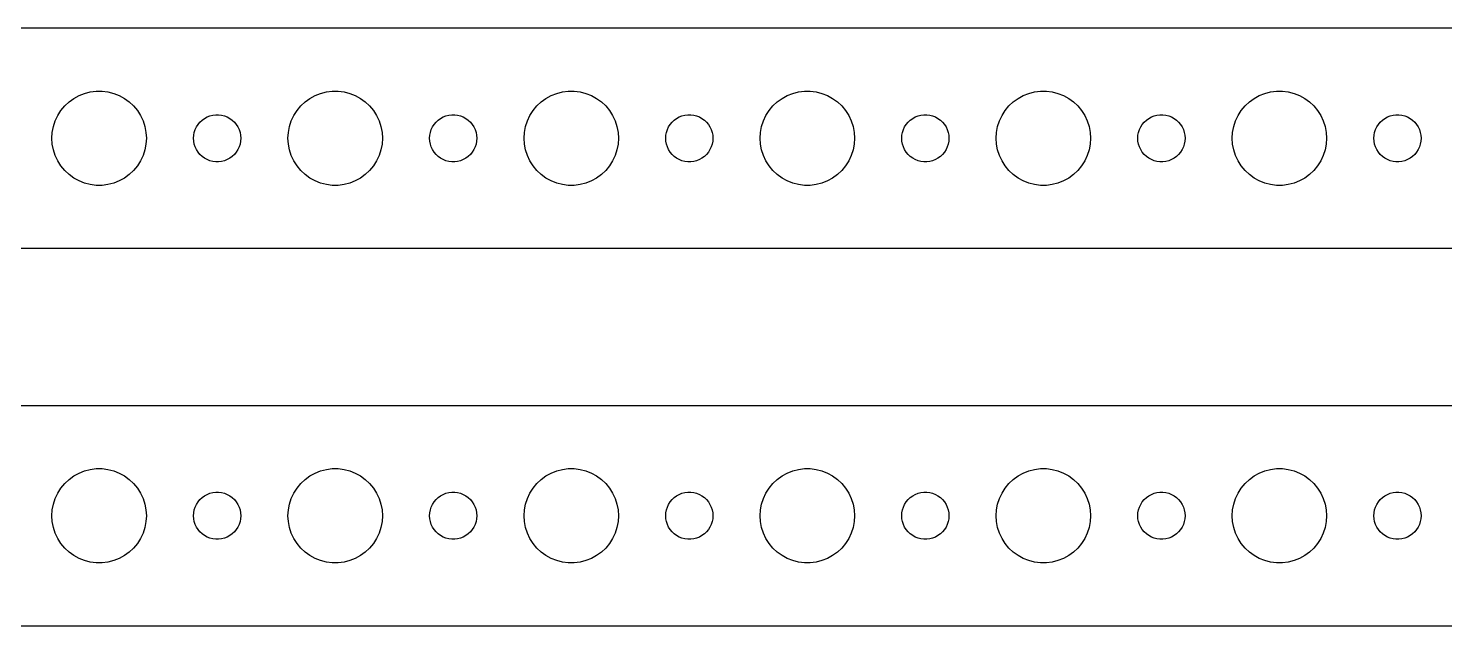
# Model space of a CAD drawing. Header units: metres. Extents: x -172 to 172, y 41 to 79.
# Drawn here: x -4.5 to 85.5, y 41 to 79 of the extents above; entities that cross this region are included whole.
import ezdxf

# ---------------------------------------------------------------- set-up
doc = ezdxf.new("R2010")
doc.units = ezdxf.units.M

msp = doc.modelspace()

# ---------------------------------------------------------------- linework, layer by layer
for p, q in [((167.314, 78.9901), (-167.314, 78.9901)), ((-1.60747, 74.533), (-1.27733, 74.7145)), ((-1.27733, 74.7145), (-0.92705, 74.8532)), ((-0.92705, 74.8532), (-0.56213, 74.9469)), ((-0.56213, 74.9469), (-0.18837, 74.9941)), ((-0.18837, 74.9941), (0.18837, 74.9941)), ((0.18837, 74.9941), (0.56213, 74.9469)), ((0.56213, 74.9469), (0.92705, 74.8532)), ((0.92705, 74.8532), (1.27733, 74.7145)), ((1.27733, 74.7145), (1.60747, 74.533)), ((13.3925, 74.533), (13.7227, 74.7145)), ((13.7227, 74.7145), (14.0729, 74.8532)), ((14.0729, 74.8532), (14.4379, 74.9469)), ((14.4379, 74.9469), (14.8116, 74.9941)), ((14.8116, 74.9941), (15.1884, 74.9941)), ((15.1884, 74.9941), (15.5621, 74.9469)), ((15.5621, 74.9469), (15.927, 74.8532)), ((15.927, 74.8532), (16.2773, 74.7145)), ((16.2773, 74.7145), (16.6075, 74.533)), ((28.3925, 74.533), (28.7227, 74.7145)), ((28.7227, 74.7145), (29.0729, 74.8532)), ((29.0729, 74.8532), (29.4379, 74.9469)), ((29.4379, 74.9469), (29.8116, 74.9941)), ((29.8116, 74.9941), (30.1884, 74.9941)), ((30.1884, 74.9941), (30.5621, 74.9469)), ((30.5621, 74.9469), (30.927, 74.8532)), ((30.927, 74.8532), (31.2773, 74.7145)), ((31.2773, 74.7145), (31.6075, 74.533)), ((43.3925, 74.533), (43.7227, 74.7145)), ((43.7227, 74.7145), (44.0729, 74.8532)), ((44.0729, 74.8532), (44.4379, 74.9469)), ((44.4379, 74.9469), (44.8116, 74.9941)), ((44.8116, 74.9941), (45.1884, 74.9941)), ((45.1884, 74.9941), (45.5621, 74.9469)), ((45.5621, 74.9469), (45.927, 74.8532)), ((45.927, 74.8532), (46.2773, 74.7145)), ((46.2773, 74.7145), (46.6075, 74.533)), ((58.3925, 74.533), (58.7227, 74.7145)), ((58.7227, 74.7145), (59.0729, 74.8532)), ((59.0729, 74.8532), (59.4379, 74.9469)), ((59.4379, 74.9469), (59.8116, 74.9941)), ((59.8116, 74.9941), (60.1884, 74.9941)), ((60.1884, 74.9941), (60.5621, 74.9469)), ((60.5621, 74.9469), (60.927, 74.8532)), ((60.927, 74.8532), (61.2773, 74.7145)), ((61.2773, 74.7145), (61.6075, 74.533)), ((73.3925, 74.533), (73.7227, 74.7145)), ((73.7227, 74.7145), (74.073, 74.8532)), ((74.073, 74.8532), (74.4379, 74.9469)), ((74.4379, 74.9469), (74.8116, 74.9941)), ((74.8116, 74.9941), (75.1884, 74.9941)), ((75.1884, 74.9941), (75.5621, 74.9469)), ((75.5621, 74.9469), (75.927, 74.8532)), ((75.927, 74.8532), (76.2773, 74.7145)), ((76.2773, 74.7145), (76.6075, 74.533)), ((-2.42705, 73.7634), (-2.1869, 74.0536)), ((-2.1869, 74.0536), (-1.91226, 74.3115)), ((-1.91226, 74.3115), (-1.60747, 74.533)), ((1.60747, 74.533), (1.91226, 74.3115)), ((1.91226, 74.3115), (2.1869, 74.0536)), ((2.1869, 74.0536), (2.42705, 73.7634)), ((12.5729, 73.7634), (12.8131, 74.0536)), ((12.8131, 74.0536), (13.0877, 74.3115)), ((13.0877, 74.3115), (13.3925, 74.533)), ((16.6075, 74.533), (16.9123, 74.3115)), ((16.9123, 74.3115), (17.1869, 74.0536)), ((17.1869, 74.0536), (17.427, 73.7634)), ((27.5729, 73.7634), (27.8131, 74.0536)), ((27.8131, 74.0536), (28.0877, 74.3115)), ((28.0877, 74.3115), (28.3925, 74.533)), ((31.6075, 74.533), (31.9123, 74.3115)), ((31.9123, 74.3115), (32.1869, 74.0536)), ((32.1869, 74.0536), (32.427, 73.7634)), ((42.5729, 73.7634), (42.8131, 74.0536)), ((42.8131, 74.0536), (43.0877, 74.3115)), ((43.0877, 74.3115), (43.3925, 74.533)), ((46.6075, 74.533), (46.9123, 74.3115)), ((46.9123, 74.3115), (47.1869, 74.0536)), ((47.1869, 74.0536), (47.427, 73.7634)), ((57.5729, 73.7634), (57.8131, 74.0536)), ((57.8131, 74.0536), (58.0877, 74.3115)), ((58.0877, 74.3115), (58.3925, 74.533)), ((61.6075, 74.533), (61.9123, 74.3115)), ((61.9123, 74.3115), (62.1869, 74.0536)), ((62.1869, 74.0536), (62.427, 73.7634)), ((72.573, 73.7634), (72.8131, 74.0536)), ((72.8131, 74.0536), (73.0877, 74.3115)), ((73.0877, 74.3115), (73.3925, 74.533)), ((76.6075, 74.533), (76.9123, 74.3115)), ((76.9123, 74.3115), (77.1869, 74.0536)), ((77.1869, 74.0536), (77.427, 73.7634)), ((-2.90575, 72.7461), (-2.78932, 73.1044)), ((-2.78932, 73.1044), (-2.62891, 73.4453)), ((-2.62891, 73.4453), (-2.42705, 73.7634)), ((2.42705, 73.7634), (2.62891, 73.4453)), ((2.62891, 73.4453), (2.78932, 73.1044)), ((2.78932, 73.1044), (2.90575, 72.7461)), ((6.28647, 72.8817), (6.40654, 73.0268)), ((6.40654, 73.0268), (6.54385, 73.1558)), ((6.54385, 73.1558), (6.69626, 73.2665)), ((6.69626, 73.2665), (6.86133, 73.3572)), ((6.86133, 73.3572), (7.03647, 73.4266)), ((7.03647, 73.4266), (7.21892, 73.4734)), ((7.21892, 73.4734), (7.40581, 73.497)), ((7.40581, 73.497), (7.59418, 73.497)), ((7.59418, 73.497), (7.78107, 73.4734)), ((7.78107, 73.4734), (7.96352, 73.4266)), ((7.96352, 73.4266), (8.13866, 73.3572)), ((8.13866, 73.3572), (8.30373, 73.2665)), ((8.30373, 73.2665), (8.45613, 73.1558)), ((8.45613, 73.1558), (8.59344, 73.0268)), ((8.59344, 73.0268), (8.71352, 72.8817)), ((12.0942, 72.7461), (12.2107, 73.1044)), ((12.2107, 73.1044), (12.3711, 73.4453)), ((12.3711, 73.4453), (12.5729, 73.7634)), ((17.427, 73.7634), (17.6289, 73.4453)), ((17.6289, 73.4453), (17.7893, 73.1044)), ((17.7893, 73.1044), (17.9057, 72.7461)), ((21.2865, 72.8817), (21.4065, 73.0268)), ((21.4065, 73.0268), (21.5439, 73.1558)), ((21.5439, 73.1558), (21.6963, 73.2665)), ((21.6963, 73.2665), (21.8613, 73.3572)), ((21.8613, 73.3572), (22.0365, 73.4266)), ((22.0365, 73.4266), (22.2189, 73.4734)), ((22.2189, 73.4734), (22.4058, 73.497)), ((22.4058, 73.497), (22.5942, 73.497)), ((22.5942, 73.497), (22.7811, 73.4734)), ((22.7811, 73.4734), (22.9635, 73.4266)), ((22.9635, 73.4266), (23.1387, 73.3572)), ((23.1387, 73.3572), (23.3037, 73.2665)), ((23.3037, 73.2665), (23.4561, 73.1558)), ((23.4561, 73.1558), (23.5934, 73.0268)), ((23.5934, 73.0268), (23.7135, 72.8817)), ((27.0942, 72.7461), (27.2107, 73.1044)), ((27.2107, 73.1044), (27.3711, 73.4453)), ((27.3711, 73.4453), (27.5729, 73.7634)), ((32.427, 73.7634), (32.6289, 73.4453)), ((32.6289, 73.4453), (32.7893, 73.1044)), ((32.7893, 73.1044), (32.9057, 72.7461)), ((36.2865, 72.8817), (36.4065, 73.0268)), ((36.4065, 73.0268), (36.5439, 73.1558)), ((36.5439, 73.1558), (36.6963, 73.2665)), ((36.6963, 73.2665), (36.8613, 73.3572)), ((36.8613, 73.3572), (37.0365, 73.4266)), ((37.0365, 73.4266), (37.2189, 73.4734)), ((37.2189, 73.4734), (37.4058, 73.497)), ((37.4058, 73.497), (37.5942, 73.497)), ((37.5942, 73.497), (37.7811, 73.4734)), ((37.7811, 73.4734), (37.9635, 73.4266)), ((37.9635, 73.4266), (38.1387, 73.3572)), ((38.1387, 73.3572), (38.3037, 73.2665)), ((38.3037, 73.2665), (38.4561, 73.1558)), ((38.4561, 73.1558), (38.5934, 73.0268)), ((38.5934, 73.0268), (38.7135, 72.8817)), ((42.0942, 72.7461), (42.2107, 73.1044)), ((42.2107, 73.1044), (42.3711, 73.4453)), ((42.3711, 73.4453), (42.5729, 73.7634)), ((47.427, 73.7634), (47.6289, 73.4453)), ((47.6289, 73.4453), (47.7893, 73.1044)), ((47.7893, 73.1044), (47.9057, 72.7461)), ((51.2865, 72.8817), (51.4065, 73.0268)), ((51.4065, 73.0268), (51.5439, 73.1558)), ((51.5439, 73.1558), (51.6963, 73.2665)), ((51.6963, 73.2665), (51.8613, 73.3572)), ((51.8613, 73.3572), (52.0365, 73.4266)), ((52.0365, 73.4266), (52.2189, 73.4734)), ((52.2189, 73.4734), (52.4058, 73.497)), ((52.4058, 73.497), (52.5942, 73.497)), ((52.5942, 73.497), (52.7811, 73.4734)), ((52.7811, 73.4734), (52.9635, 73.4266)), ((52.9635, 73.4266), (53.1387, 73.3572)), ((53.1387, 73.3572), (53.3037, 73.2665)), ((53.3037, 73.2665), (53.4561, 73.1558)), ((53.4561, 73.1558), (53.5934, 73.0268)), ((53.5934, 73.0268), (53.7135, 72.8817)), ((57.0942, 72.7461), (57.2107, 73.1044)), ((57.2107, 73.1044), (57.3711, 73.4453)), ((57.3711, 73.4453), (57.5729, 73.7634)), ((62.427, 73.7634), (62.6289, 73.4453)), ((62.6289, 73.4453), (62.7893, 73.1044)), ((62.7893, 73.1044), (62.9057, 72.7461)), ((66.2865, 72.8817), (66.4065, 73.0268)), ((66.4065, 73.0268), (66.5439, 73.1558)), ((66.5439, 73.1558), (66.6963, 73.2665)), ((66.6963, 73.2665), (66.8613, 73.3572)), ((66.8613, 73.3572), (67.0365, 73.4266)), ((67.0365, 73.4266), (67.2189, 73.4734)), ((67.2189, 73.4734), (67.4058, 73.497)), ((67.4058, 73.497), (67.5942, 73.497)), ((67.5942, 73.497), (67.7811, 73.4734)), ((67.7811, 73.4734), (67.9635, 73.4266)), ((67.9635, 73.4266), (68.1387, 73.3572)), ((68.1387, 73.3572), (68.3037, 73.2665)), ((68.3037, 73.2665), (68.4561, 73.1558)), ((68.4561, 73.1558), (68.5934, 73.0268)), ((68.5934, 73.0268), (68.7135, 72.8817)), ((72.0943, 72.7461), (72.2107, 73.1044)), ((72.2107, 73.1044), (72.3711, 73.4453)), ((72.3711, 73.4453), (72.573, 73.7634)), ((77.427, 73.7634), (77.6289, 73.4453)), ((77.6289, 73.4453), (77.7893, 73.1044)), ((77.7893, 73.1044), (77.9057, 72.7461)), ((81.2865, 72.8817), (81.4065, 73.0268)), ((81.4065, 73.0268), (81.5439, 73.1558)), ((81.5439, 73.1558), (81.6963, 73.2665)), ((81.6963, 73.2665), (81.8613, 73.3572)), ((81.8613, 73.3572), (82.0365, 73.4266)), ((82.0365, 73.4266), (82.2189, 73.4734)), ((82.2189, 73.4734), (82.4058, 73.497)), ((82.4058, 73.497), (82.5942, 73.497)), ((82.5942, 73.497), (82.7811, 73.4734)), ((82.7811, 73.4734), (82.9635, 73.4266)), ((82.9635, 73.4266), (83.1387, 73.3572)), ((83.1387, 73.3572), (83.3037, 73.2665)), ((83.3037, 73.2665), (83.4561, 73.1558)), ((83.4561, 73.1558), (83.5934, 73.0268)), ((83.5934, 73.0268), (83.7135, 72.8817)), ((-3, 72), (-2.97633, 72.376)), ((-2.97633, 71.624), (-3, 72)), ((-2.97633, 72.376), (-2.90575, 72.7461)), ((2.90575, 72.7461), (2.97633, 72.376)), ((2.97633, 72.376), (3, 72)), ((3, 72), (2.97633, 71.624)), ((6, 72), (6.01183, 72.188)), ((6.01183, 71.812), (6, 72)), ((6.01183, 72.188), (6.04712, 72.373)), ((6.04712, 72.373), (6.10533, 72.5522)), ((6.10533, 72.5522), (6.18553, 72.7226)), ((6.18553, 72.7226), (6.28647, 72.8817)), ((8.71352, 72.8817), (8.81445, 72.7226)), ((8.81445, 72.7226), (8.89465, 72.5522)), ((8.89465, 72.5522), (8.95287, 72.373)), ((8.95287, 72.373), (8.98816, 72.188)), ((8.98816, 72.188), (9, 72)), ((9, 72), (8.98816, 71.812)), ((12, 72), (12.0237, 72.376)), ((12.0237, 71.624), (12, 72)), ((12.0237, 72.376), (12.0942, 72.7461)), ((17.9057, 72.7461), (17.9763, 72.376)), ((17.9763, 72.376), (18, 72)), ((18, 72), (17.9763, 71.624)), ((21, 72), (21.0118, 72.188)), ((21.0118, 71.812), (21, 72)), ((21.0118, 72.188), (21.0471, 72.373)), ((21.0471, 72.373), (21.1053, 72.5522)), ((21.1053, 72.5522), (21.1855, 72.7226)), ((21.1855, 72.7226), (21.2865, 72.8817)), ((23.7135, 72.8817), (23.8145, 72.7226)), ((23.8145, 72.7226), (23.8947, 72.5522)), ((23.8947, 72.5522), (23.9529, 72.373)), ((23.9529, 72.373), (23.9882, 72.188)), ((23.9882, 72.188), (24, 72)), ((24, 72), (23.9882, 71.812)), ((27, 72), (27.0237, 72.376)), ((27.0237, 71.624), (27, 72)), ((27.0237, 72.376), (27.0942, 72.7461)), ((32.9057, 72.7461), (32.9763, 72.376)), ((32.9763, 72.376), (33, 72)), ((33, 72), (32.9763, 71.624)), ((36, 72), (36.0118, 72.188)), ((36.0118, 71.812), (36, 72)), ((36.0118, 72.188), (36.0471, 72.373)), ((36.0471, 72.373), (36.1053, 72.5522)), ((36.1053, 72.5522), (36.1855, 72.7226)), ((36.1855, 72.7226), (36.2865, 72.8817)), ((38.7135, 72.8817), (38.8145, 72.7226)), ((38.8145, 72.7226), (38.8947, 72.5522)), ((38.8947, 72.5522), (38.9529, 72.373)), ((38.9529, 72.373), (38.9882, 72.188)), ((38.9882, 72.188), (39, 72)), ((39, 72), (38.9882, 71.812)), ((42, 72), (42.0237, 72.376)), ((42.0237, 71.624), (42, 72)), ((42.0237, 72.376), (42.0942, 72.7461)), ((47.9057, 72.7461), (47.9763, 72.376)), ((47.9763, 72.376), (48, 72)), ((48, 72), (47.9763, 71.624)), ((51, 72), (51.0118, 72.188)), ((51.0118, 71.812), (51, 72)), ((51.0118, 72.188), (51.0471, 72.373)), ((51.0471, 72.373), (51.1053, 72.5522)), ((51.1053, 72.5522), (51.1855, 72.7226)), ((51.1855, 72.7226), (51.2865, 72.8817)), ((53.7135, 72.8817), (53.8145, 72.7226)), ((53.8145, 72.7226), (53.8947, 72.5522)), ((53.8947, 72.5522), (53.9529, 72.373)), ((53.9529, 72.373), (53.9882, 72.188)), ((53.9882, 72.188), (54, 72)), ((54, 72), (53.9882, 71.812)), ((57, 72), (57.0237, 72.376)), ((57.0237, 71.624), (57, 72)), ((57.0237, 72.376), (57.0942, 72.7461)), ((62.9057, 72.7461), (62.9763, 72.376)), ((62.9763, 72.376), (63, 72)), ((63, 72), (62.9763, 71.624)), ((66, 72), (66.0118, 72.188)), ((66.0118, 71.812), (66, 72)), ((66.0118, 72.188), (66.0471, 72.373)), ((66.0471, 72.373), (66.1053, 72.5522)), ((66.1053, 72.5522), (66.1855, 72.7226)), ((66.1855, 72.7226), (66.2865, 72.8817)), ((68.7135, 72.8817), (68.8145, 72.7226)), ((68.8145, 72.7226), (68.8947, 72.5522)), ((68.8947, 72.5522), (68.9529, 72.373)), ((68.9529, 72.373), (68.9882, 72.188)), ((68.9882, 72.188), (69, 72)), ((69, 72), (68.9882, 71.812)), ((72, 72), (72.0237, 72.376)), ((72.0237, 71.624), (72, 72)), ((72.0237, 72.376), (72.0943, 72.7461)), ((77.9057, 72.7461), (77.9763, 72.376)), ((77.9763, 72.376), (78, 72)), ((78, 72), (77.9763, 71.624)), ((81, 72), (81.0118, 72.188)), ((81.0118, 71.812), (81, 72)), ((81.0118, 72.188), (81.0471, 72.373)), ((81.0471, 72.373), (81.1053, 72.5522)), ((81.1053, 72.5522), (81.1855, 72.7226)), ((81.1855, 72.7226), (81.2865, 72.8817)), ((83.7135, 72.8817), (83.8145, 72.7226)), ((83.8145, 72.7226), (83.8947, 72.5522)), ((83.8947, 72.5522), (83.9529, 72.373)), ((83.9529, 72.373), (83.9882, 72.188)), ((83.9882, 72.188), (84, 72)), ((84, 72), (83.9882, 71.812)), ((-2.90575, 71.2539), (-2.97633, 71.624)), ((-2.78932, 70.8956), (-2.90575, 71.2539)), ((2.90575, 71.2539), (2.78932, 70.8956)), ((2.97633, 71.624), (2.90575, 71.2539)), ((6.04712, 71.627), (6.01183, 71.812)), ((6.10533, 71.4478), (6.04712, 71.627)), ((6.18553, 71.2774), (6.10533, 71.4478)), ((6.28647, 71.1183), (6.18553, 71.2774)), ((6.40654, 70.9732), (6.28647, 71.1183)), ((8.71352, 71.1183), (8.59344, 70.9732)), ((8.81445, 71.2774), (8.71352, 71.1183)), ((8.89465, 71.4478), (8.81445, 71.2774)), ((8.95287, 71.627), (8.89465, 71.4478)), ((8.98816, 71.812), (8.95287, 71.627)), ((12.0942, 71.2539), (12.0237, 71.624)), ((12.2107, 70.8956), (12.0942, 71.2539)), ((17.9057, 71.2539), (17.7893, 70.8956)), ((17.9763, 71.624), (17.9057, 71.2539)), ((21.0471, 71.627), (21.0118, 71.812)), ((21.1053, 71.4478), (21.0471, 71.627)), ((21.1855, 71.2774), (21.1053, 71.4478)), ((21.2865, 71.1183), (21.1855, 71.2774)), ((21.4065, 70.9732), (21.2865, 71.1183)), ((23.7135, 71.1183), (23.5934, 70.9732)), ((23.8145, 71.2774), (23.7135, 71.1183)), ((23.8947, 71.4478), (23.8145, 71.2774)), ((23.9529, 71.627), (23.8947, 71.4478)), ((23.9882, 71.812), (23.9529, 71.627)), ((27.0942, 71.2539), (27.0237, 71.624)), ((27.2107, 70.8956), (27.0942, 71.2539)), ((32.9057, 71.2539), (32.7893, 70.8956)), ((32.9763, 71.624), (32.9057, 71.2539)), ((36.0471, 71.627), (36.0118, 71.812)), ((36.1053, 71.4478), (36.0471, 71.627)), ((36.1855, 71.2774), (36.1053, 71.4478)), ((36.2865, 71.1183), (36.1855, 71.2774)), ((36.4065, 70.9732), (36.2865, 71.1183)), ((38.7135, 71.1183), (38.5934, 70.9732)), ((38.8145, 71.2774), (38.7135, 71.1183)), ((38.8947, 71.4478), (38.8145, 71.2774)), ((38.9529, 71.627), (38.8947, 71.4478)), ((38.9882, 71.812), (38.9529, 71.627)), ((42.0942, 71.2539), (42.0237, 71.624)), ((42.2107, 70.8956), (42.0942, 71.2539)), ((47.9057, 71.2539), (47.7893, 70.8956)), ((47.9763, 71.624), (47.9057, 71.2539)), ((51.0471, 71.627), (51.0118, 71.812)), ((51.1053, 71.4478), (51.0471, 71.627)), ((51.1855, 71.2774), (51.1053, 71.4478)), ((51.2865, 71.1183), (51.1855, 71.2774)), ((51.4065, 70.9732), (51.2865, 71.1183)), ((53.7135, 71.1183), (53.5934, 70.9732)), ((53.8145, 71.2774), (53.7135, 71.1183)), ((53.8947, 71.4478), (53.8145, 71.2774)), ((53.9529, 71.627), (53.8947, 71.4478)), ((53.9882, 71.812), (53.9529, 71.627)), ((57.0942, 71.2539), (57.0237, 71.624)), ((57.2107, 70.8956), (57.0942, 71.2539)), ((62.9057, 71.2539), (62.7893, 70.8956)), ((62.9763, 71.624), (62.9057, 71.2539)), ((66.0471, 71.627), (66.0118, 71.812)), ((66.1053, 71.4478), (66.0471, 71.627)), ((66.1855, 71.2774), (66.1053, 71.4478)), ((66.2865, 71.1183), (66.1855, 71.2774)), ((66.4065, 70.9732), (66.2865, 71.1183)), ((68.7135, 71.1183), (68.5934, 70.9732)), ((68.8145, 71.2774), (68.7135, 71.1183)), ((68.8947, 71.4478), (68.8145, 71.2774)), ((68.9529, 71.627), (68.8947, 71.4478)), ((68.9882, 71.812), (68.9529, 71.627)), ((72.0943, 71.2539), (72.0237, 71.624)), ((72.2107, 70.8956), (72.0943, 71.2539)), ((77.9057, 71.2539), (77.7893, 70.8956)), ((77.9763, 71.624), (77.9057, 71.2539)), ((81.0471, 71.627), (81.0118, 71.812)), ((81.1053, 71.4478), (81.0471, 71.627)), ((81.1855, 71.2774), (81.1053, 71.4478)), ((81.2865, 71.1183), (81.1855, 71.2774)), ((81.4065, 70.9732), (81.2865, 71.1183)), ((83.7135, 71.1183), (83.5934, 70.9732)), ((83.8145, 71.2774), (83.7135, 71.1183)), ((83.8947, 71.4478), (83.8145, 71.2774)), ((83.9529, 71.627), (83.8947, 71.4478)), ((83.9882, 71.812), (83.9529, 71.627)), ((-2.62891, 70.5547), (-2.78932, 70.8956)), ((-2.42705, 70.2366), (-2.62891, 70.5547)), ((-2.1869, 69.9464), (-2.42705, 70.2366)), ((2.42705, 70.2366), (2.1869, 69.9464)), ((2.62891, 70.5547), (2.42705, 70.2366)), ((2.78932, 70.8956), (2.62891, 70.5547)), ((6.54385, 70.8442), (6.40654, 70.9732)), ((6.69626, 70.7335), (6.54385, 70.8442)), ((6.86133, 70.6428), (6.69626, 70.7335)), ((7.03647, 70.5734), (6.86133, 70.6428)), ((7.21892, 70.5266), (7.03647, 70.5734)), ((7.40581, 70.503), (7.21892, 70.5266)), ((7.59418, 70.503), (7.40581, 70.503)), ((7.78107, 70.5266), (7.59418, 70.503)), ((7.96352, 70.5734), (7.78107, 70.5266)), ((8.13866, 70.6428), (7.96352, 70.5734)), ((8.30373, 70.7335), (8.13866, 70.6428)), ((8.45613, 70.8442), (8.30373, 70.7335)), ((8.59344, 70.9732), (8.45613, 70.8442)), ((12.3711, 70.5547), (12.2107, 70.8956)), ((12.5729, 70.2366), (12.3711, 70.5547)), ((12.8131, 69.9464), (12.5729, 70.2366)), ((17.427, 70.2366), (17.1869, 69.9464)), ((17.6289, 70.5547), (17.427, 70.2366)), ((17.7893, 70.8956), (17.6289, 70.5547)), ((21.5439, 70.8442), (21.4065, 70.9732)), ((21.6963, 70.7335), (21.5439, 70.8442)), ((21.8613, 70.6428), (21.6963, 70.7335)), ((22.0365, 70.5734), (21.8613, 70.6428)), ((22.2189, 70.5266), (22.0365, 70.5734)), ((22.4058, 70.503), (22.2189, 70.5266)), ((22.5942, 70.503), (22.4058, 70.503)), ((22.7811, 70.5266), (22.5942, 70.503)), ((22.9635, 70.5734), (22.7811, 70.5266)), ((23.1387, 70.6428), (22.9635, 70.5734)), ((23.3037, 70.7335), (23.1387, 70.6428)), ((23.4561, 70.8442), (23.3037, 70.7335)), ((23.5934, 70.9732), (23.4561, 70.8442)), ((27.3711, 70.5547), (27.2107, 70.8956)), ((27.5729, 70.2366), (27.3711, 70.5547)), ((27.8131, 69.9464), (27.5729, 70.2366)), ((32.427, 70.2366), (32.1869, 69.9464)), ((32.6289, 70.5547), (32.427, 70.2366)), ((32.7893, 70.8956), (32.6289, 70.5547)), ((36.5439, 70.8442), (36.4065, 70.9732)), ((36.6963, 70.7335), (36.5439, 70.8442)), ((36.8613, 70.6428), (36.6963, 70.7335)), ((37.0365, 70.5734), (36.8613, 70.6428)), ((37.2189, 70.5266), (37.0365, 70.5734)), ((37.4058, 70.503), (37.2189, 70.5266)), ((37.5942, 70.503), (37.4058, 70.503)), ((37.7811, 70.5266), (37.5942, 70.503)), ((37.9635, 70.5734), (37.7811, 70.5266)), ((38.1387, 70.6428), (37.9635, 70.5734)), ((38.3037, 70.7335), (38.1387, 70.6428)), ((38.4561, 70.8442), (38.3037, 70.7335)), ((38.5934, 70.9732), (38.4561, 70.8442)), ((42.3711, 70.5547), (42.2107, 70.8956)), ((42.5729, 70.2366), (42.3711, 70.5547)), ((42.8131, 69.9464), (42.5729, 70.2366)), ((47.427, 70.2366), (47.1869, 69.9464)), ((47.6289, 70.5547), (47.427, 70.2366)), ((47.7893, 70.8956), (47.6289, 70.5547)), ((51.5439, 70.8442), (51.4065, 70.9732)), ((51.6963, 70.7335), (51.5439, 70.8442)), ((51.8613, 70.6428), (51.6963, 70.7335)), ((52.0365, 70.5734), (51.8613, 70.6428)), ((52.2189, 70.5266), (52.0365, 70.5734)), ((52.4058, 70.503), (52.2189, 70.5266)), ((52.5942, 70.503), (52.4058, 70.503)), ((52.7811, 70.5266), (52.5942, 70.503)), ((52.9635, 70.5734), (52.7811, 70.5266)), ((53.1387, 70.6428), (52.9635, 70.5734)), ((53.3037, 70.7335), (53.1387, 70.6428)), ((53.4561, 70.8442), (53.3037, 70.7335)), ((53.5934, 70.9732), (53.4561, 70.8442)), ((57.3711, 70.5547), (57.2107, 70.8956)), ((57.5729, 70.2366), (57.3711, 70.5547)), ((57.8131, 69.9464), (57.5729, 70.2366)), ((62.427, 70.2366), (62.1869, 69.9464)), ((62.6289, 70.5547), (62.427, 70.2366)), ((62.7893, 70.8956), (62.6289, 70.5547)), ((66.5439, 70.8442), (66.4065, 70.9732)), ((66.6963, 70.7335), (66.5439, 70.8442)), ((66.8613, 70.6428), (66.6963, 70.7335)), ((67.0365, 70.5734), (66.8613, 70.6428)), ((67.2189, 70.5266), (67.0365, 70.5734)), ((67.4058, 70.503), (67.2189, 70.5266)), ((67.5942, 70.503), (67.4058, 70.503)), ((67.7811, 70.5266), (67.5942, 70.503)), ((67.9635, 70.5734), (67.7811, 70.5266)), ((68.1387, 70.6428), (67.9635, 70.5734)), ((68.3037, 70.7335), (68.1387, 70.6428)), ((68.4561, 70.8442), (68.3037, 70.7335)), ((68.5934, 70.9732), (68.4561, 70.8442)), ((72.3711, 70.5547), (72.2107, 70.8956)), ((72.573, 70.2366), (72.3711, 70.5547)), ((72.8131, 69.9464), (72.573, 70.2366)), ((77.427, 70.2366), (77.1869, 69.9464)), ((77.6289, 70.5547), (77.427, 70.2366)), ((77.7893, 70.8956), (77.6289, 70.5547)), ((81.5439, 70.8442), (81.4065, 70.9732)), ((81.6963, 70.7335), (81.5439, 70.8442)), ((81.8613, 70.6428), (81.6963, 70.7335)), ((82.0365, 70.5734), (81.8613, 70.6428)), ((82.2189, 70.5266), (82.0365, 70.5734)), ((82.4058, 70.503), (82.2189, 70.5266)), ((82.5942, 70.503), (82.4058, 70.503)), ((82.7811, 70.5266), (82.5942, 70.503)), ((82.9635, 70.5734), (82.7811, 70.5266)), ((83.1387, 70.6428), (82.9635, 70.5734)), ((83.3037, 70.7335), (83.1387, 70.6428)), ((83.4561, 70.8442), (83.3037, 70.7335)), ((83.5934, 70.9732), (83.4561, 70.8442)), ((-1.91226, 69.6885), (-2.1869, 69.9464)), ((-1.60747, 69.467), (-1.91226, 69.6885)), ((-1.27733, 69.2855), (-1.60747, 69.467)), ((1.60747, 69.467), (1.27733, 69.2855)), ((1.91226, 69.6885), (1.60747, 69.467)), ((2.1869, 69.9464), (1.91226, 69.6885)), ((13.0877, 69.6885), (12.8131, 69.9464)), ((13.3925, 69.467), (13.0877, 69.6885)), ((13.7227, 69.2855), (13.3925, 69.467)), ((16.6075, 69.467), (16.2773, 69.2855)), ((16.9123, 69.6885), (16.6075, 69.467)), ((17.1869, 69.9464), (16.9123, 69.6885)), ((28.0877, 69.6885), (27.8131, 69.9464)), ((28.3925, 69.467), (28.0877, 69.6885)), ((28.7227, 69.2855), (28.3925, 69.467)), ((31.6075, 69.467), (31.2773, 69.2855)), ((31.9123, 69.6885), (31.6075, 69.467)), ((32.1869, 69.9464), (31.9123, 69.6885)), ((43.0877, 69.6885), (42.8131, 69.9464)), ((43.3925, 69.467), (43.0877, 69.6885)), ((43.7227, 69.2855), (43.3925, 69.467)), ((46.6075, 69.467), (46.2773, 69.2855)), ((46.9123, 69.6885), (46.6075, 69.467)), ((47.1869, 69.9464), (46.9123, 69.6885)), ((58.0877, 69.6885), (57.8131, 69.9464)), ((58.3925, 69.467), (58.0877, 69.6885)), ((58.7227, 69.2855), (58.3925, 69.467)), ((61.6075, 69.467), (61.2773, 69.2855)), ((61.9123, 69.6885), (61.6075, 69.467)), ((62.1869, 69.9464), (61.9123, 69.6885)), ((73.0877, 69.6885), (72.8131, 69.9464)), ((73.3925, 69.467), (73.0877, 69.6885)), ((73.7227, 69.2855), (73.3925, 69.467)), ((76.6075, 69.467), (76.2773, 69.2855)), ((76.9123, 69.6885), (76.6075, 69.467)), ((77.1869, 69.9464), (76.9123, 69.6885)), ((-0.92705, 69.1468), (-1.27733, 69.2855)), ((-0.56213, 69.0531), (-0.92705, 69.1468)), ((-0.18837, 69.0059), (-0.56213, 69.0531)), ((0.18837, 69.0059), (-0.18837, 69.0059)), ((0.56213, 69.0531), (0.18837, 69.0059)), ((0.92705, 69.1468), (0.56213, 69.0531)), ((1.27733, 69.2855), (0.92705, 69.1468)), ((14.0729, 69.1468), (13.7227, 69.2855)), ((14.4379, 69.0531), (14.0729, 69.1468)), ((14.8116, 69.0059), (14.4379, 69.0531)), ((15.1884, 69.0059), (14.8116, 69.0059)), ((15.5621, 69.0531), (15.1884, 69.0059)), ((15.927, 69.1468), (15.5621, 69.0531)), ((16.2773, 69.2855), (15.927, 69.1468)), ((29.0729, 69.1468), (28.7227, 69.2855)), ((29.4379, 69.0531), (29.0729, 69.1468)), ((29.8116, 69.0059), (29.4379, 69.0531)), ((30.1884, 69.0059), (29.8116, 69.0059)), ((30.5621, 69.0531), (30.1884, 69.0059)), ((30.927, 69.1468), (30.5621, 69.0531)), ((31.2773, 69.2855), (30.927, 69.1468)), ((44.0729, 69.1468), (43.7227, 69.2855)), ((44.4379, 69.0531), (44.0729, 69.1468)), ((44.8116, 69.0059), (44.4379, 69.0531)), ((45.1884, 69.0059), (44.8116, 69.0059)), ((45.5621, 69.0531), (45.1884, 69.0059)), ((45.927, 69.1468), (45.5621, 69.0531)), ((46.2773, 69.2855), (45.927, 69.1468)), ((59.0729, 69.1468), (58.7227, 69.2855)), ((59.4379, 69.0531), (59.0729, 69.1468)), ((59.8116, 69.0059), (59.4379, 69.0531)), ((60.1884, 69.0059), (59.8116, 69.0059)), ((60.5621, 69.0531), (60.1884, 69.0059)), ((60.927, 69.1468), (60.5621, 69.0531)), ((61.2773, 69.2855), (60.927, 69.1468)), ((74.073, 69.1468), (73.7227, 69.2855)), ((74.4379, 69.0531), (74.073, 69.1468)), ((74.8116, 69.0059), (74.4379, 69.0531)), ((75.1884, 69.0059), (74.8116, 69.0059)), ((75.5621, 69.0531), (75.1884, 69.0059)), ((75.927, 69.1468), (75.5621, 69.0531)), ((76.2773, 69.2855), (75.927, 69.1468)), ((-167.314, 65.0099), (167.314, 65.0099)), ((167.314, 54.9901), (-167.314, 54.9901)), ((-1.91226, 50.3115), (-1.60747, 50.533)), ((-1.60747, 50.533), (-1.27733, 50.7145)), ((-1.27733, 50.7145), (-0.92705, 50.8532)), ((-0.92705, 50.8532), (-0.56213, 50.9469)), ((-0.56213, 50.9469), (-0.18837, 50.9941)), ((-0.18837, 50.9941), (0.18837, 50.9941)), ((0.18837, 50.9941), (0.56213, 50.9469)), ((0.56213, 50.9469), (0.92705, 50.8532)), ((0.92705, 50.8532), (1.27733, 50.7145)), ((1.27733, 50.7145), (1.60747, 50.533)), ((1.60747, 50.533), (1.91226, 50.3115)), ((13.0877, 50.3115), (13.3925, 50.533)), ((13.3925, 50.533), (13.7227, 50.7145)), ((13.7227, 50.7145), (14.0729, 50.8532)), ((14.0729, 50.8532), (14.4379, 50.9469)), ((14.4379, 50.9469), (14.8116, 50.9941)), ((14.8116, 50.9941), (15.1884, 50.9941)), ((15.1884, 50.9941), (15.5621, 50.9469)), ((15.5621, 50.9469), (15.927, 50.8532)), ((15.927, 50.8532), (16.2773, 50.7145)), ((16.2773, 50.7145), (16.6075, 50.533)), ((16.6075, 50.533), (16.9123, 50.3115)), ((28.0877, 50.3115), (28.3925, 50.533)), ((28.3925, 50.533), (28.7227, 50.7145)), ((28.7227, 50.7145), (29.0729, 50.8532)), ((29.0729, 50.8532), (29.4379, 50.9469)), ((29.4379, 50.9469), (29.8116, 50.9941)), ((29.8116, 50.9941), (30.1884, 50.9941)), ((30.1884, 50.9941), (30.5621, 50.9469)), ((30.5621, 50.9469), (30.927, 50.8532)), ((30.927, 50.8532), (31.2773, 50.7145)), ((31.2773, 50.7145), (31.6075, 50.533)), ((31.6075, 50.533), (31.9123, 50.3115)), ((43.0877, 50.3115), (43.3925, 50.533)), ((43.3925, 50.533), (43.7227, 50.7145)), ((43.7227, 50.7145), (44.0729, 50.8532)), ((44.0729, 50.8532), (44.4379, 50.9469)), ((44.4379, 50.9469), (44.8116, 50.9941)), ((44.8116, 50.9941), (45.1884, 50.9941)), ((45.1884, 50.9941), (45.5621, 50.9469)), ((45.5621, 50.9469), (45.927, 50.8532)), ((45.927, 50.8532), (46.2773, 50.7145)), ((46.2773, 50.7145), (46.6075, 50.533)), ((46.6075, 50.533), (46.9123, 50.3115)), ((58.0877, 50.3115), (58.3925, 50.533)), ((58.3925, 50.533), (58.7227, 50.7145)), ((58.7227, 50.7145), (59.0729, 50.8532)), ((59.0729, 50.8532), (59.4379, 50.9469)), ((59.4379, 50.9469), (59.8116, 50.9941)), ((59.8116, 50.9941), (60.1884, 50.9941)), ((60.1884, 50.9941), (60.5621, 50.9469)), ((60.5621, 50.9469), (60.927, 50.8532)), ((60.927, 50.8532), (61.2773, 50.7145)), ((61.2773, 50.7145), (61.6075, 50.533)), ((61.6075, 50.533), (61.9123, 50.3115)), ((73.0877, 50.3115), (73.3925, 50.533)), ((73.3925, 50.533), (73.7227, 50.7145)), ((73.7227, 50.7145), (74.073, 50.8532)), ((74.073, 50.8532), (74.4379, 50.9469)), ((74.4379, 50.9469), (74.8116, 50.9941)), ((74.8116, 50.9941), (75.1884, 50.9941)), ((75.1884, 50.9941), (75.5621, 50.9469)), ((75.5621, 50.9469), (75.927, 50.8532)), ((75.927, 50.8532), (76.2773, 50.7145)), ((76.2773, 50.7145), (76.6075, 50.533)), ((76.6075, 50.533), (76.9123, 50.3115)), ((-2.62891, 49.4453), (-2.42705, 49.7634)), ((-2.42705, 49.7634), (-2.1869, 50.0536)), ((-2.1869, 50.0536), (-1.91226, 50.3115)), ((1.91226, 50.3115), (2.1869, 50.0536)), ((2.1869, 50.0536), (2.42705, 49.7634)), ((2.42705, 49.7634), (2.62891, 49.4453)), ((12.3711, 49.4453), (12.5729, 49.7634)), ((12.5729, 49.7634), (12.8131, 50.0536)), ((12.8131, 50.0536), (13.0877, 50.3115)), ((16.9123, 50.3115), (17.1869, 50.0536)), ((17.1869, 50.0536), (17.427, 49.7634)), ((17.427, 49.7634), (17.6289, 49.4453)), ((27.3711, 49.4453), (27.5729, 49.7634)), ((27.5729, 49.7634), (27.8131, 50.0536)), ((27.8131, 50.0536), (28.0877, 50.3115)), ((31.9123, 50.3115), (32.1869, 50.0536)), ((32.1869, 50.0536), (32.427, 49.7634)), ((32.427, 49.7634), (32.6289, 49.4453)), ((42.3711, 49.4453), (42.5729, 49.7634)), ((42.5729, 49.7634), (42.8131, 50.0536)), ((42.8131, 50.0536), (43.0877, 50.3115)), ((46.9123, 50.3115), (47.1869, 50.0536)), ((47.1869, 50.0536), (47.427, 49.7634)), ((47.427, 49.7634), (47.6289, 49.4453)), ((57.3711, 49.4453), (57.5729, 49.7634)), ((57.5729, 49.7634), (57.8131, 50.0536)), ((57.8131, 50.0536), (58.0877, 50.3115)), ((61.9123, 50.3115), (62.1869, 50.0536)), ((62.1869, 50.0536), (62.427, 49.7634)), ((62.427, 49.7634), (62.6289, 49.4453)), ((72.3711, 49.4453), (72.573, 49.7634)), ((72.573, 49.7634), (72.8131, 50.0536)), ((72.8131, 50.0536), (73.0877, 50.3115)), ((76.9123, 50.3115), (77.1869, 50.0536)), ((77.1869, 50.0536), (77.427, 49.7634)), ((77.427, 49.7634), (77.6289, 49.4453)), ((-2.97633, 48.376), (-2.90575, 48.7461)), ((-2.90575, 48.7461), (-2.78932, 49.1044)), ((-2.78932, 49.1044), (-2.62891, 49.4453)), ((2.62891, 49.4453), (2.78932, 49.1044)), ((2.78932, 49.1044), (2.90575, 48.7461)), ((2.90575, 48.7461), (2.97633, 48.376)), ((6.10533, 48.5522), (6.18553, 48.7226)), ((6.18553, 48.7226), (6.28647, 48.8817)), ((6.28647, 48.8817), (6.40654, 49.0268)), ((6.40654, 49.0268), (6.54385, 49.1558)), ((6.54385, 49.1558), (6.69626, 49.2665)), ((6.69626, 49.2665), (6.86133, 49.3572)), ((6.86133, 49.3572), (7.03647, 49.4266)), ((7.03647, 49.4266), (7.21892, 49.4734)), ((7.21892, 49.4734), (7.40581, 49.497)), ((7.40581, 49.497), (7.59418, 49.497)), ((7.59418, 49.497), (7.78107, 49.4734)), ((7.78107, 49.4734), (7.96352, 49.4266)), ((7.96352, 49.4266), (8.13866, 49.3572)), ((8.13866, 49.3572), (8.30373, 49.2665)), ((8.30373, 49.2665), (8.45613, 49.1558)), ((8.45613, 49.1558), (8.59344, 49.0268)), ((8.59344, 49.0268), (8.71352, 48.8817)), ((8.71352, 48.8817), (8.81445, 48.7226)), ((8.81445, 48.7226), (8.89465, 48.5522)), ((12.0237, 48.376), (12.0942, 48.7461)), ((12.0942, 48.7461), (12.2107, 49.1044)), ((12.2107, 49.1044), (12.3711, 49.4453)), ((17.6289, 49.4453), (17.7893, 49.1044)), ((17.7893, 49.1044), (17.9057, 48.7461)), ((17.9057, 48.7461), (17.9763, 48.376)), ((21.1053, 48.5522), (21.1855, 48.7226)), ((21.1855, 48.7226), (21.2865, 48.8817)), ((21.2865, 48.8817), (21.4065, 49.0268)), ((21.4065, 49.0268), (21.5439, 49.1558)), ((21.5439, 49.1558), (21.6963, 49.2665)), ((21.6963, 49.2665), (21.8613, 49.3572)), ((21.8613, 49.3572), (22.0365, 49.4266)), ((22.0365, 49.4266), (22.2189, 49.4734)), ((22.2189, 49.4734), (22.4058, 49.497)), ((22.4058, 49.497), (22.5942, 49.497)), ((22.5942, 49.497), (22.7811, 49.4734)), ((22.7811, 49.4734), (22.9635, 49.4266)), ((22.9635, 49.4266), (23.1387, 49.3572)), ((23.1387, 49.3572), (23.3037, 49.2665)), ((23.3037, 49.2665), (23.4561, 49.1558)), ((23.4561, 49.1558), (23.5934, 49.0268)), ((23.5934, 49.0268), (23.7135, 48.8817)), ((23.7135, 48.8817), (23.8145, 48.7226)), ((23.8145, 48.7226), (23.8947, 48.5522)), ((27.0237, 48.376), (27.0942, 48.7461)), ((27.0942, 48.7461), (27.2107, 49.1044)), ((27.2107, 49.1044), (27.3711, 49.4453)), ((32.6289, 49.4453), (32.7893, 49.1044)), ((32.7893, 49.1044), (32.9057, 48.7461)), ((32.9057, 48.7461), (32.9763, 48.376)), ((36.1053, 48.5522), (36.1855, 48.7226)), ((36.1855, 48.7226), (36.2865, 48.8817)), ((36.2865, 48.8817), (36.4065, 49.0268)), ((36.4065, 49.0268), (36.5439, 49.1558)), ((36.5439, 49.1558), (36.6963, 49.2665)), ((36.6963, 49.2665), (36.8613, 49.3572)), ((36.8613, 49.3572), (37.0365, 49.4266)), ((37.0365, 49.4266), (37.2189, 49.4734)), ((37.2189, 49.4734), (37.4058, 49.497)), ((37.4058, 49.497), (37.5942, 49.497)), ((37.5942, 49.497), (37.7811, 49.4734)), ((37.7811, 49.4734), (37.9635, 49.4266)), ((37.9635, 49.4266), (38.1387, 49.3572)), ((38.1387, 49.3572), (38.3037, 49.2665)), ((38.3037, 49.2665), (38.4561, 49.1558)), ((38.4561, 49.1558), (38.5934, 49.0268)), ((38.5934, 49.0268), (38.7135, 48.8817)), ((38.7135, 48.8817), (38.8145, 48.7226)), ((38.8145, 48.7226), (38.8947, 48.5522)), ((42.0237, 48.376), (42.0942, 48.7461)), ((42.0942, 48.7461), (42.2107, 49.1044)), ((42.2107, 49.1044), (42.3711, 49.4453)), ((47.6289, 49.4453), (47.7893, 49.1044)), ((47.7893, 49.1044), (47.9057, 48.7461)), ((47.9057, 48.7461), (47.9763, 48.376)), ((51.1053, 48.5522), (51.1855, 48.7226)), ((51.1855, 48.7226), (51.2865, 48.8817)), ((51.2865, 48.8817), (51.4065, 49.0268)), ((51.4065, 49.0268), (51.5439, 49.1558)), ((51.5439, 49.1558), (51.6963, 49.2665)), ((51.6963, 49.2665), (51.8613, 49.3572)), ((51.8613, 49.3572), (52.0365, 49.4266)), ((52.0365, 49.4266), (52.2189, 49.4734)), ((52.2189, 49.4734), (52.4058, 49.497)), ((52.4058, 49.497), (52.5942, 49.497)), ((52.5942, 49.497), (52.7811, 49.4734)), ((52.7811, 49.4734), (52.9635, 49.4266)), ((52.9635, 49.4266), (53.1387, 49.3572)), ((53.1387, 49.3572), (53.3037, 49.2665)), ((53.3037, 49.2665), (53.4561, 49.1558)), ((53.4561, 49.1558), (53.5934, 49.0268)), ((53.5934, 49.0268), (53.7135, 48.8817)), ((53.7135, 48.8817), (53.8145, 48.7226)), ((53.8145, 48.7226), (53.8947, 48.5522)), ((57.0237, 48.376), (57.0942, 48.7461)), ((57.0942, 48.7461), (57.2107, 49.1044)), ((57.2107, 49.1044), (57.3711, 49.4453)), ((62.6289, 49.4453), (62.7893, 49.1044)), ((62.7893, 49.1044), (62.9057, 48.7461)), ((62.9057, 48.7461), (62.9763, 48.376)), ((66.1053, 48.5522), (66.1855, 48.7226)), ((66.1855, 48.7226), (66.2865, 48.8817)), ((66.2865, 48.8817), (66.4065, 49.0268)), ((66.4065, 49.0268), (66.5439, 49.1558)), ((66.5439, 49.1558), (66.6963, 49.2665)), ((66.6963, 49.2665), (66.8613, 49.3572)), ((66.8613, 49.3572), (67.0365, 49.4266)), ((67.0365, 49.4266), (67.2189, 49.4734)), ((67.2189, 49.4734), (67.4058, 49.497)), ((67.4058, 49.497), (67.5942, 49.497)), ((67.5942, 49.497), (67.7811, 49.4734)), ((67.7811, 49.4734), (67.9635, 49.4266)), ((67.9635, 49.4266), (68.1387, 49.3572)), ((68.1387, 49.3572), (68.3037, 49.2665)), ((68.3037, 49.2665), (68.4561, 49.1558)), ((68.4561, 49.1558), (68.5934, 49.0268)), ((68.5934, 49.0268), (68.7135, 48.8817)), ((68.7135, 48.8817), (68.8145, 48.7226)), ((68.8145, 48.7226), (68.8947, 48.5522)), ((72.0237, 48.376), (72.0943, 48.7461)), ((72.0943, 48.7461), (72.2107, 49.1044)), ((72.2107, 49.1044), (72.3711, 49.4453)), ((77.6289, 49.4453), (77.7893, 49.1044)), ((77.7893, 49.1044), (77.9057, 48.7461)), ((77.9057, 48.7461), (77.9763, 48.376)), ((81.1053, 48.5522), (81.1855, 48.7226)), ((81.1855, 48.7226), (81.2865, 48.8817)), ((81.2865, 48.8817), (81.4065, 49.0268)), ((81.4065, 49.0268), (81.5439, 49.1558)), ((81.5439, 49.1558), (81.6963, 49.2665)), ((81.6963, 49.2665), (81.8613, 49.3572)), ((81.8613, 49.3572), (82.0365, 49.4266)), ((82.0365, 49.4266), (82.2189, 49.4734)), ((82.2189, 49.4734), (82.4058, 49.497)), ((82.4058, 49.497), (82.5942, 49.497)), ((82.5942, 49.497), (82.7811, 49.4734)), ((82.7811, 49.4734), (82.9635, 49.4266)), ((82.9635, 49.4266), (83.1387, 49.3572)), ((83.1387, 49.3572), (83.3037, 49.2665)), ((83.3037, 49.2665), (83.4561, 49.1558)), ((83.4561, 49.1558), (83.5934, 49.0268)), ((83.5934, 49.0268), (83.7135, 48.8817)), ((83.7135, 48.8817), (83.8145, 48.7226)), ((83.8145, 48.7226), (83.8947, 48.5522)), ((-3, 48), (-2.97633, 48.376)), ((-2.97633, 47.624), (-3, 48)), ((2.97633, 48.376), (3, 48)), ((3, 48), (2.97633, 47.624)), ((6, 48), (6.01183, 48.188)), ((6.01183, 47.812), (6, 48)), ((6.01183, 48.188), (6.04712, 48.373)), ((6.04712, 47.627), (6.01183, 47.812)), ((6.04712, 48.373), (6.10533, 48.5522)), ((8.89465, 48.5522), (8.95287, 48.373)), ((8.95287, 48.373), (8.98816, 48.188)), ((8.98816, 47.812), (8.95287, 47.627)), ((8.98816, 48.188), (9, 48)), ((9, 48), (8.98816, 47.812)), ((12, 48), (12.0237, 48.376)), ((12.0237, 47.624), (12, 48)), ((17.9763, 48.376), (18, 48)), ((18, 48), (17.9763, 47.624)), ((21, 48), (21.0118, 48.188)), ((21.0118, 47.812), (21, 48)), ((21.0118, 48.188), (21.0471, 48.373)), ((21.0471, 47.627), (21.0118, 47.812)), ((21.0471, 48.373), (21.1053, 48.5522)), ((23.8947, 48.5522), (23.9529, 48.373)), ((23.9529, 48.373), (23.9882, 48.188)), ((23.9882, 47.812), (23.9529, 47.627)), ((23.9882, 48.188), (24, 48)), ((24, 48), (23.9882, 47.812)), ((27, 48), (27.0237, 48.376)), ((27.0237, 47.624), (27, 48)), ((32.9763, 48.376), (33, 48)), ((33, 48), (32.9763, 47.624)), ((36, 48), (36.0118, 48.188)), ((36.0118, 47.812), (36, 48)), ((36.0118, 48.188), (36.0471, 48.373)), ((36.0471, 47.627), (36.0118, 47.812)), ((36.0471, 48.373), (36.1053, 48.5522)), ((38.8947, 48.5522), (38.9529, 48.373)), ((38.9529, 48.373), (38.9882, 48.188)), ((38.9882, 47.812), (38.9529, 47.627)), ((38.9882, 48.188), (39, 48)), ((39, 48), (38.9882, 47.812)), ((42, 48), (42.0237, 48.376)), ((42.0237, 47.624), (42, 48)), ((47.9763, 48.376), (48, 48)), ((48, 48), (47.9763, 47.624)), ((51, 48), (51.0118, 48.188)), ((51.0118, 47.812), (51, 48)), ((51.0118, 48.188), (51.0471, 48.373)), ((51.0471, 47.627), (51.0118, 47.812)), ((51.0471, 48.373), (51.1053, 48.5522)), ((53.8947, 48.5522), (53.9529, 48.373)), ((53.9529, 48.373), (53.9882, 48.188)), ((53.9882, 47.812), (53.9529, 47.627)), ((53.9882, 48.188), (54, 48)), ((54, 48), (53.9882, 47.812)), ((57, 48), (57.0237, 48.376)), ((57.0237, 47.624), (57, 48)), ((62.9763, 48.376), (63, 48)), ((63, 48), (62.9763, 47.624)), ((66, 48), (66.0118, 48.188)), ((66.0118, 47.812), (66, 48)), ((66.0118, 48.188), (66.0471, 48.373)), ((66.0471, 47.627), (66.0118, 47.812)), ((66.0471, 48.373), (66.1053, 48.5522)), ((68.8947, 48.5522), (68.9529, 48.373)), ((68.9529, 48.373), (68.9882, 48.188)), ((68.9882, 47.812), (68.9529, 47.627)), ((68.9882, 48.188), (69, 48)), ((69, 48), (68.9882, 47.812)), ((72, 48), (72.0237, 48.376)), ((72.0237, 47.624), (72, 48)), ((77.9763, 48.376), (78, 48)), ((78, 48), (77.9763, 47.624)), ((81, 48), (81.0118, 48.188)), ((81.0118, 47.812), (81, 48)), ((81.0118, 48.188), (81.0471, 48.373)), ((81.0471, 47.627), (81.0118, 47.812)), ((81.0471, 48.373), (81.1053, 48.5522)), ((83.8947, 48.5522), (83.9529, 48.373)), ((83.9529, 48.373), (83.9882, 48.188)), ((83.9882, 47.812), (83.9529, 47.627)), ((83.9882, 48.188), (84, 48)), ((84, 48), (83.9882, 47.812)), ((-2.90575, 47.2539), (-2.97633, 47.624)), ((-2.78932, 46.8956), (-2.90575, 47.2539)), ((-2.62891, 46.5547), (-2.78932, 46.8956)), ((2.78932, 46.8956), (2.62891, 46.5547)), ((2.90575, 47.2539), (2.78932, 46.8956)), ((2.97633, 47.624), (2.90575, 47.2539)), ((6.10533, 47.4478), (6.04712, 47.627)), ((6.18553, 47.2774), (6.10533, 47.4478)), ((6.28647, 47.1183), (6.18553, 47.2774)), ((6.40654, 46.9732), (6.28647, 47.1183)), ((6.54385, 46.8442), (6.40654, 46.9732)), ((6.69626, 46.7335), (6.54385, 46.8442)), ((8.45613, 46.8442), (8.30373, 46.7335)), ((8.59344, 46.9732), (8.45613, 46.8442)), ((8.71352, 47.1183), (8.59344, 46.9732)), ((8.81445, 47.2774), (8.71352, 47.1183)), ((8.89465, 47.4478), (8.81445, 47.2774)), ((8.95287, 47.627), (8.89465, 47.4478)), ((12.0942, 47.2539), (12.0237, 47.624)), ((12.2107, 46.8956), (12.0942, 47.2539)), ((12.3711, 46.5547), (12.2107, 46.8956)), ((17.7893, 46.8956), (17.6289, 46.5547)), ((17.9057, 47.2539), (17.7893, 46.8956)), ((17.9763, 47.624), (17.9057, 47.2539)), ((21.1053, 47.4478), (21.0471, 47.627)), ((21.1855, 47.2774), (21.1053, 47.4478)), ((21.2865, 47.1183), (21.1855, 47.2774)), ((21.4065, 46.9732), (21.2865, 47.1183)), ((21.5439, 46.8442), (21.4065, 46.9732)), ((21.6963, 46.7335), (21.5439, 46.8442)), ((23.4561, 46.8442), (23.3037, 46.7335)), ((23.5934, 46.9732), (23.4561, 46.8442)), ((23.7135, 47.1183), (23.5934, 46.9732)), ((23.8145, 47.2774), (23.7135, 47.1183)), ((23.8947, 47.4478), (23.8145, 47.2774)), ((23.9529, 47.627), (23.8947, 47.4478)), ((27.0942, 47.2539), (27.0237, 47.624)), ((27.2107, 46.8956), (27.0942, 47.2539)), ((27.3711, 46.5547), (27.2107, 46.8956)), ((32.7893, 46.8956), (32.6289, 46.5547)), ((32.9057, 47.2539), (32.7893, 46.8956)), ((32.9763, 47.624), (32.9057, 47.2539)), ((36.1053, 47.4478), (36.0471, 47.627)), ((36.1855, 47.2774), (36.1053, 47.4478)), ((36.2865, 47.1183), (36.1855, 47.2774)), ((36.4065, 46.9732), (36.2865, 47.1183)), ((36.5439, 46.8442), (36.4065, 46.9732)), ((36.6963, 46.7335), (36.5439, 46.8442)), ((38.4561, 46.8442), (38.3037, 46.7335)), ((38.5934, 46.9732), (38.4561, 46.8442)), ((38.7135, 47.1183), (38.5934, 46.9732)), ((38.8145, 47.2774), (38.7135, 47.1183)), ((38.8947, 47.4478), (38.8145, 47.2774)), ((38.9529, 47.627), (38.8947, 47.4478)), ((42.0942, 47.2539), (42.0237, 47.624)), ((42.2107, 46.8956), (42.0942, 47.2539)), ((42.3711, 46.5547), (42.2107, 46.8956)), ((47.7893, 46.8956), (47.6289, 46.5547)), ((47.9057, 47.2539), (47.7893, 46.8956)), ((47.9763, 47.624), (47.9057, 47.2539)), ((51.1053, 47.4478), (51.0471, 47.627)), ((51.1855, 47.2774), (51.1053, 47.4478)), ((51.2865, 47.1183), (51.1855, 47.2774)), ((51.4065, 46.9732), (51.2865, 47.1183)), ((51.5439, 46.8442), (51.4065, 46.9732)), ((51.6963, 46.7335), (51.5439, 46.8442)), ((53.4561, 46.8442), (53.3037, 46.7335)), ((53.5934, 46.9732), (53.4561, 46.8442)), ((53.7135, 47.1183), (53.5934, 46.9732)), ((53.8145, 47.2774), (53.7135, 47.1183)), ((53.8947, 47.4478), (53.8145, 47.2774)), ((53.9529, 47.627), (53.8947, 47.4478)), ((57.0942, 47.2539), (57.0237, 47.624)), ((57.2107, 46.8956), (57.0942, 47.2539)), ((57.3711, 46.5547), (57.2107, 46.8956)), ((62.7893, 46.8956), (62.6289, 46.5547)), ((62.9057, 47.2539), (62.7893, 46.8956)), ((62.9763, 47.624), (62.9057, 47.2539)), ((66.1053, 47.4478), (66.0471, 47.627)), ((66.1855, 47.2774), (66.1053, 47.4478)), ((66.2865, 47.1183), (66.1855, 47.2774)), ((66.4065, 46.9732), (66.2865, 47.1183)), ((66.5439, 46.8442), (66.4065, 46.9732)), ((66.6963, 46.7335), (66.5439, 46.8442)), ((68.4561, 46.8442), (68.3037, 46.7335)), ((68.5934, 46.9732), (68.4561, 46.8442)), ((68.7135, 47.1183), (68.5934, 46.9732)), ((68.8145, 47.2774), (68.7135, 47.1183)), ((68.8947, 47.4478), (68.8145, 47.2774)), ((68.9529, 47.627), (68.8947, 47.4478)), ((72.0943, 47.2539), (72.0237, 47.624)), ((72.2107, 46.8956), (72.0943, 47.2539)), ((72.3711, 46.5547), (72.2107, 46.8956)), ((77.7893, 46.8956), (77.6289, 46.5547)), ((77.9057, 47.2539), (77.7893, 46.8956)), ((77.9763, 47.624), (77.9057, 47.2539)), ((81.1053, 47.4478), (81.0471, 47.627)), ((81.1855, 47.2774), (81.1053, 47.4478)), ((81.2865, 47.1183), (81.1855, 47.2774)), ((81.4065, 46.9732), (81.2865, 47.1183)), ((81.5439, 46.8442), (81.4065, 46.9732)), ((81.6963, 46.7335), (81.5439, 46.8442)), ((83.4561, 46.8442), (83.3037, 46.7335)), ((83.5934, 46.9732), (83.4561, 46.8442)), ((83.7135, 47.1183), (83.5934, 46.9732)), ((83.8145, 47.2774), (83.7135, 47.1183)), ((83.8947, 47.4478), (83.8145, 47.2774)), ((83.9529, 47.627), (83.8947, 47.4478)), ((-2.42705, 46.2366), (-2.62891, 46.5547)), ((-2.1869, 45.9464), (-2.42705, 46.2366)), ((-1.91226, 45.6885), (-2.1869, 45.9464)), ((2.1869, 45.9464), (1.91226, 45.6885)), ((2.42705, 46.2366), (2.1869, 45.9464)), ((2.62891, 46.5547), (2.42705, 46.2366)), ((6.86133, 46.6428), (6.69626, 46.7335)), ((7.03647, 46.5734), (6.86133, 46.6428)), ((7.21892, 46.5266), (7.03647, 46.5734)), ((7.40581, 46.503), (7.21892, 46.5266)), ((7.59418, 46.503), (7.40581, 46.503)), ((7.78107, 46.5266), (7.59418, 46.503)), ((7.96352, 46.5734), (7.78107, 46.5266)), ((8.13866, 46.6428), (7.96352, 46.5734)), ((8.30373, 46.7335), (8.13866, 46.6428)), ((12.5729, 46.2366), (12.3711, 46.5547)), ((12.8131, 45.9464), (12.5729, 46.2366)), ((13.0877, 45.6885), (12.8131, 45.9464)), ((17.1869, 45.9464), (16.9123, 45.6885)), ((17.427, 46.2366), (17.1869, 45.9464)), ((17.6289, 46.5547), (17.427, 46.2366)), ((21.8613, 46.6428), (21.6963, 46.7335)), ((22.0365, 46.5734), (21.8613, 46.6428)), ((22.2189, 46.5266), (22.0365, 46.5734)), ((22.4058, 46.503), (22.2189, 46.5266)), ((22.5942, 46.503), (22.4058, 46.503)), ((22.7811, 46.5266), (22.5942, 46.503)), ((22.9635, 46.5734), (22.7811, 46.5266)), ((23.1387, 46.6428), (22.9635, 46.5734)), ((23.3037, 46.7335), (23.1387, 46.6428)), ((27.5729, 46.2366), (27.3711, 46.5547)), ((27.8131, 45.9464), (27.5729, 46.2366)), ((28.0877, 45.6885), (27.8131, 45.9464)), ((32.1869, 45.9464), (31.9123, 45.6885)), ((32.427, 46.2366), (32.1869, 45.9464)), ((32.6289, 46.5547), (32.427, 46.2366)), ((36.8613, 46.6428), (36.6963, 46.7335)), ((37.0365, 46.5734), (36.8613, 46.6428)), ((37.2189, 46.5266), (37.0365, 46.5734)), ((37.4058, 46.503), (37.2189, 46.5266)), ((37.5942, 46.503), (37.4058, 46.503)), ((37.7811, 46.5266), (37.5942, 46.503)), ((37.9635, 46.5734), (37.7811, 46.5266)), ((38.1387, 46.6428), (37.9635, 46.5734)), ((38.3037, 46.7335), (38.1387, 46.6428)), ((42.5729, 46.2366), (42.3711, 46.5547)), ((42.8131, 45.9464), (42.5729, 46.2366)), ((43.0877, 45.6885), (42.8131, 45.9464)), ((47.1869, 45.9464), (46.9123, 45.6885)), ((47.427, 46.2366), (47.1869, 45.9464)), ((47.6289, 46.5547), (47.427, 46.2366)), ((51.8613, 46.6428), (51.6963, 46.7335)), ((52.0365, 46.5734), (51.8613, 46.6428)), ((52.2189, 46.5266), (52.0365, 46.5734)), ((52.4058, 46.503), (52.2189, 46.5266)), ((52.5942, 46.503), (52.4058, 46.503)), ((52.7811, 46.5266), (52.5942, 46.503)), ((52.9635, 46.5734), (52.7811, 46.5266)), ((53.1387, 46.6428), (52.9635, 46.5734)), ((53.3037, 46.7335), (53.1387, 46.6428)), ((57.5729, 46.2366), (57.3711, 46.5547)), ((57.8131, 45.9464), (57.5729, 46.2366)), ((58.0877, 45.6885), (57.8131, 45.9464)), ((62.1869, 45.9464), (61.9123, 45.6885)), ((62.427, 46.2366), (62.1869, 45.9464)), ((62.6289, 46.5547), (62.427, 46.2366)), ((66.8613, 46.6428), (66.6963, 46.7335)), ((67.0365, 46.5734), (66.8613, 46.6428)), ((67.2189, 46.5266), (67.0365, 46.5734)), ((67.4058, 46.503), (67.2189, 46.5266)), ((67.5942, 46.503), (67.4058, 46.503)), ((67.7811, 46.5266), (67.5942, 46.503)), ((67.9635, 46.5734), (67.7811, 46.5266)), ((68.1387, 46.6428), (67.9635, 46.5734)), ((68.3037, 46.7335), (68.1387, 46.6428)), ((72.573, 46.2366), (72.3711, 46.5547)), ((72.8131, 45.9464), (72.573, 46.2366)), ((73.0877, 45.6885), (72.8131, 45.9464)), ((77.1869, 45.9464), (76.9123, 45.6885)), ((77.427, 46.2366), (77.1869, 45.9464)), ((77.6289, 46.5547), (77.427, 46.2366)), ((81.8613, 46.6428), (81.6963, 46.7335)), ((82.0365, 46.5734), (81.8613, 46.6428)), ((82.2189, 46.5266), (82.0365, 46.5734)), ((82.4058, 46.503), (82.2189, 46.5266)), ((82.5942, 46.503), (82.4058, 46.503)), ((82.7811, 46.5266), (82.5942, 46.503)), ((82.9635, 46.5734), (82.7811, 46.5266)), ((83.1387, 46.6428), (82.9635, 46.5734)), ((83.3037, 46.7335), (83.1387, 46.6428)), ((-1.60747, 45.467), (-1.91226, 45.6885)), ((-1.27733, 45.2855), (-1.60747, 45.467)), ((-0.92705, 45.1468), (-1.27733, 45.2855)), ((-0.56213, 45.0531), (-0.92705, 45.1468)), ((-0.18837, 45.0059), (-0.56213, 45.0531)), ((0.18837, 45.0059), (-0.18837, 45.0059)), ((0.56213, 45.0531), (0.18837, 45.0059)), ((0.92705, 45.1468), (0.56213, 45.0531)), ((1.27733, 45.2855), (0.92705, 45.1468)), ((1.60747, 45.467), (1.27733, 45.2855)), ((1.91226, 45.6885), (1.60747, 45.467)), ((13.3925, 45.467), (13.0877, 45.6885)), ((13.7227, 45.2855), (13.3925, 45.467)), ((14.0729, 45.1468), (13.7227, 45.2855)), ((14.4379, 45.0531), (14.0729, 45.1468)), ((14.8116, 45.0059), (14.4379, 45.0531)), ((15.1884, 45.0059), (14.8116, 45.0059)), ((15.5621, 45.0531), (15.1884, 45.0059)), ((15.927, 45.1468), (15.5621, 45.0531)), ((16.2773, 45.2855), (15.927, 45.1468)), ((16.6075, 45.467), (16.2773, 45.2855)), ((16.9123, 45.6885), (16.6075, 45.467)), ((28.3925, 45.467), (28.0877, 45.6885)), ((28.7227, 45.2855), (28.3925, 45.467)), ((29.0729, 45.1468), (28.7227, 45.2855)), ((29.4379, 45.0531), (29.0729, 45.1468)), ((29.8116, 45.0059), (29.4379, 45.0531)), ((30.1884, 45.0059), (29.8116, 45.0059)), ((30.5621, 45.0531), (30.1884, 45.0059)), ((30.927, 45.1468), (30.5621, 45.0531)), ((31.2773, 45.2855), (30.927, 45.1468)), ((31.6075, 45.467), (31.2773, 45.2855)), ((31.9123, 45.6885), (31.6075, 45.467)), ((43.3925, 45.467), (43.0877, 45.6885)), ((43.7227, 45.2855), (43.3925, 45.467)), ((44.0729, 45.1468), (43.7227, 45.2855)), ((44.4379, 45.0531), (44.0729, 45.1468)), ((44.8116, 45.0059), (44.4379, 45.0531)), ((45.1884, 45.0059), (44.8116, 45.0059)), ((45.5621, 45.0531), (45.1884, 45.0059)), ((45.927, 45.1468), (45.5621, 45.0531)), ((46.2773, 45.2855), (45.927, 45.1468)), ((46.6075, 45.467), (46.2773, 45.2855)), ((46.9123, 45.6885), (46.6075, 45.467)), ((58.3925, 45.467), (58.0877, 45.6885)), ((58.7227, 45.2855), (58.3925, 45.467)), ((59.0729, 45.1468), (58.7227, 45.2855)), ((59.4379, 45.0531), (59.0729, 45.1468)), ((59.8116, 45.0059), (59.4379, 45.0531)), ((60.1884, 45.0059), (59.8116, 45.0059)), ((60.5621, 45.0531), (60.1884, 45.0059)), ((60.927, 45.1468), (60.5621, 45.0531)), ((61.2773, 45.2855), (60.927, 45.1468)), ((61.6075, 45.467), (61.2773, 45.2855)), ((61.9123, 45.6885), (61.6075, 45.467)), ((73.3925, 45.467), (73.0877, 45.6885)), ((73.7227, 45.2855), (73.3925, 45.467)), ((74.073, 45.1468), (73.7227, 45.2855)), ((74.4379, 45.0531), (74.073, 45.1468)), ((74.8116, 45.0059), (74.4379, 45.0531)), ((75.1884, 45.0059), (74.8116, 45.0059)), ((75.5621, 45.0531), (75.1884, 45.0059)), ((75.927, 45.1468), (75.5621, 45.0531)), ((76.2773, 45.2855), (75.927, 45.1468)), ((76.6075, 45.467), (76.2773, 45.2855)), ((76.9123, 45.6885), (76.6075, 45.467)), ((-167.314, 41.0099), (167.314, 41.0099))]:
    msp.add_line(p, q)

doc.saveas('drawing.dxf')
